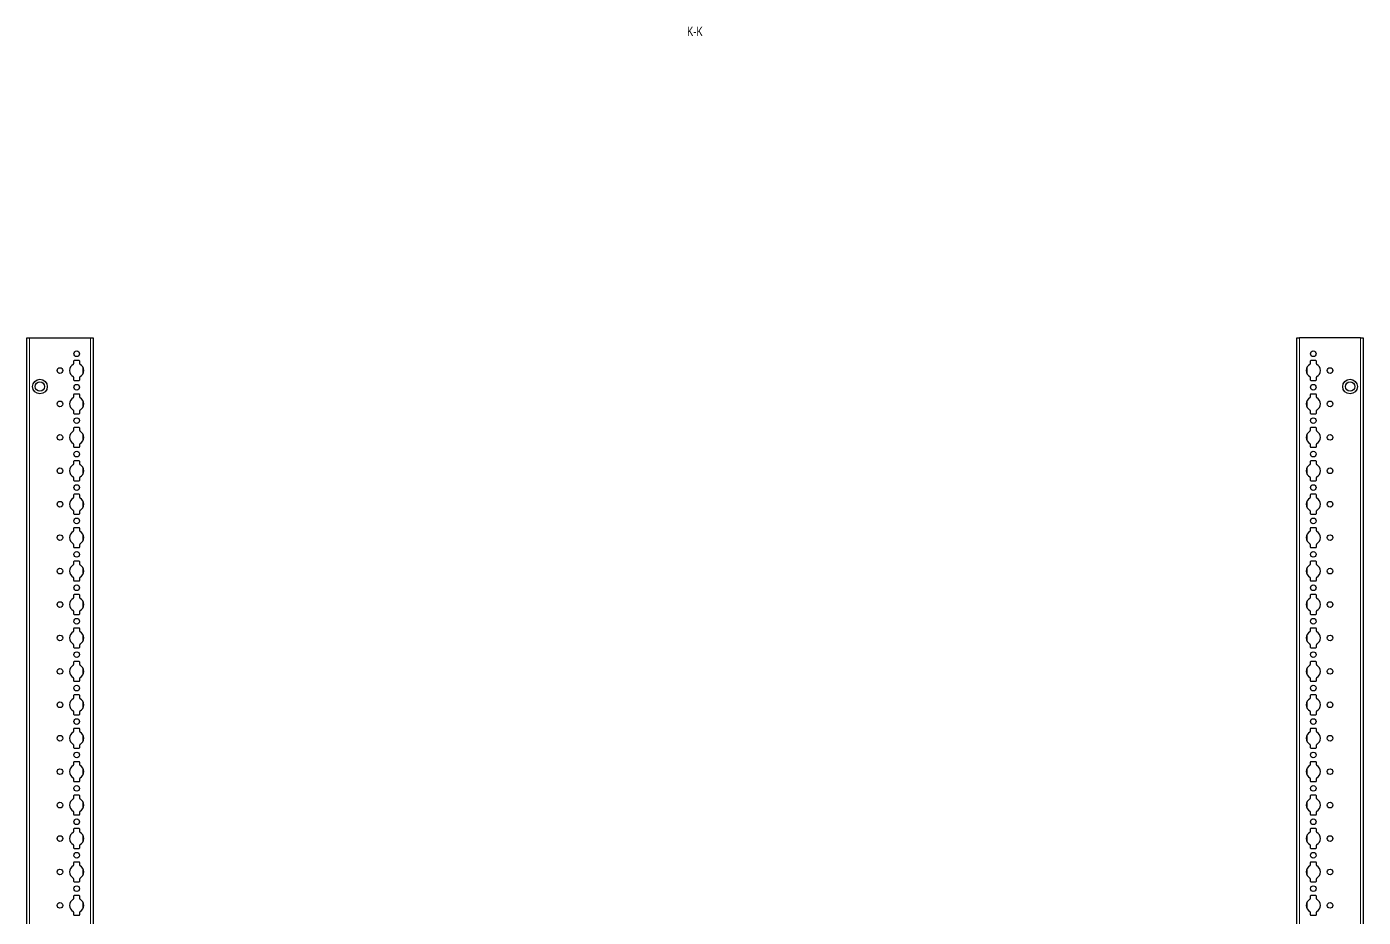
# Model space of a CAD drawing. Header units: millimetres. Extents: x -199 to 4221, y -2447 to 1507.
# Drawn here: x 3221 to 4221, y -186 to 480 of the extents above; entities that cross this region are included whole.
import ezdxf

# ---------------------------------------------------------------- set-up
doc = ezdxf.new("R2010")
doc.units = ezdxf.units.MM
doc.layers.add('FORMAT', color=7, linetype='Continuous')
doc.styles.add('SLDTEXTSTYLE0', font='TXT', dxfattribs={"width": 0.75})

msp = doc.modelspace()

# ---------------------------------------------------------------- linework, layer by layer
at = {"color": 7, "linetype": 'Continuous', "lineweight": 25}
for p, q in [((3221.38, -851.79), (3221.38, 247.21)), ((3221.38, 247.21), (3223.38, 247.21)), ((3223.38, 247.21), (3269.08, 247.21)), ((3269.08, 247.21), (3271.08, 247.21)), ((3271.08, 247.21), (3271.08, -851.79)), ((4171.08, -851.79), (4171.08, 247.21)), ((4171.08, 247.21), (4173.08, 247.21)), ((4218.78, 247.21), (4173.08, 247.21)), ((4218.78, 247.21), (4220.78, 247.21)), ((4220.78, 247.21), (4220.78, -851.79)), ((3260.53, 230.11), (3256.93, 230.11)), ((4185.23, 230.11), (4181.63, 230.11)), ((3256.43, 229.61), (3256.43, 227.73)), ((3261.03, 227.73), (3261.03, 229.61)), ((4181.13, 229.61), (4181.13, 227.73)), ((4185.73, 227.73), (4185.73, 229.61)), ((3256.43, 217.68), (3256.43, 215.81)), ((3256.93, 215.31), (3260.53, 215.31)), ((3261.03, 215.81), (3261.03, 217.68)), ((4181.13, 217.68), (4181.13, 215.81)), ((4181.63, 215.31), (4185.23, 215.31)), ((4185.73, 215.81), (4185.73, 217.68)), ((3256.43, 204.61), (3256.43, 202.73)), ((3260.53, 205.11), (3256.93, 205.11)), ((3261.03, 202.73), (3261.03, 204.61)), ((4181.13, 204.61), (4181.13, 202.73)), ((4185.23, 205.11), (4181.63, 205.11)), ((4185.73, 202.73), (4185.73, 204.61)), ((3256.43, 192.68), (3256.43, 190.81)), ((3256.93, 190.31), (3260.53, 190.31)), ((3261.03, 190.81), (3261.03, 192.68)), ((4181.13, 192.68), (4181.13, 190.81)), ((4181.63, 190.31), (4185.23, 190.31)), ((4185.73, 190.81), (4185.73, 192.68)), ((3260.53, 180.11), (3256.93, 180.11)), ((4185.23, 180.11), (4181.63, 180.11)), ((3256.43, 179.61), (3256.43, 177.73)), ((3261.03, 177.73), (3261.03, 179.61)), ((4181.13, 179.61), (4181.13, 177.73)), ((4185.73, 177.73), (4185.73, 179.61)), ((3256.43, 167.68), (3256.43, 165.81)), ((3256.93, 165.31), (3260.53, 165.31)), ((3261.03, 165.81), (3261.03, 167.68)), ((4181.13, 167.68), (4181.13, 165.81)), ((4181.63, 165.31), (4185.23, 165.31)), ((4185.73, 165.81), (4185.73, 167.68)), ((3256.43, 154.61), (3256.43, 152.73)), ((3260.53, 155.11), (3256.93, 155.11)), ((3261.03, 152.73), (3261.03, 154.61)), ((4181.13, 154.61), (4181.13, 152.73)), ((4185.23, 155.11), (4181.63, 155.11)), ((4185.73, 152.73), (4185.73, 154.61)), ((3256.43, 142.68), (3256.43, 140.81)), ((3256.93, 140.31), (3260.53, 140.31)), ((3261.03, 140.81), (3261.03, 142.68)), ((4181.13, 142.68), (4181.13, 140.81)), ((4181.63, 140.31), (4185.23, 140.31)), ((4185.73, 140.81), (4185.73, 142.68)), ((3260.53, 130.11), (3256.93, 130.11)), ((4185.23, 130.11), (4181.63, 130.11)), ((3256.43, 129.61), (3256.43, 127.73)), ((3261.03, 127.73), (3261.03, 129.61)), ((4181.13, 129.61), (4181.13, 127.73)), ((4185.73, 127.73), (4185.73, 129.61)), ((3256.43, 117.68), (3256.43, 115.81)), ((3256.93, 115.31), (3260.53, 115.31)), ((3261.03, 115.81), (3261.03, 117.68)), ((4181.13, 117.68), (4181.13, 115.81)), ((4181.63, 115.31), (4185.23, 115.31)), ((4185.73, 115.81), (4185.73, 117.68)), ((3256.43, 104.61), (3256.43, 102.73)), ((3260.53, 105.11), (3256.93, 105.11)), ((3261.03, 102.73), (3261.03, 104.61)), ((4181.13, 104.61), (4181.13, 102.73)), ((4185.23, 105.11), (4181.63, 105.11)), ((4185.73, 102.73), (4185.73, 104.61)), ((3256.43, 92.68), (3256.43, 90.81)), ((3256.93, 90.31), (3260.53, 90.31)), ((3261.03, 90.81), (3261.03, 92.68)), ((4181.13, 92.68), (4181.13, 90.81)), ((4181.63, 90.31), (4185.23, 90.31)), ((4185.73, 90.81), (4185.73, 92.68)), ((3260.53, 80.11), (3256.93, 80.11)), ((4185.23, 80.11), (4181.63, 80.11)), ((3256.43, 79.61), (3256.43, 77.73)), ((3261.03, 77.73), (3261.03, 79.61)), ((4181.13, 79.61), (4181.13, 77.73)), ((4185.73, 77.73), (4185.73, 79.61)), ((3256.43, 67.68), (3256.43, 65.81)), ((3256.93, 65.31), (3260.53, 65.31)), ((3261.03, 65.81), (3261.03, 67.68)), ((4181.13, 67.68), (4181.13, 65.81)), ((4181.63, 65.31), (4185.23, 65.31)), ((4185.73, 65.81), (4185.73, 67.68)), ((3256.43, 54.61), (3256.43, 52.73)), ((3260.53, 55.11), (3256.93, 55.11)), ((3261.03, 52.73), (3261.03, 54.61)), ((4181.13, 54.61), (4181.13, 52.73)), ((4185.23, 55.11), (4181.63, 55.11)), ((4185.73, 52.73), (4185.73, 54.61)), ((3256.43, 42.68), (3256.43, 40.81)), ((3256.93, 40.31), (3260.53, 40.31)), ((3261.03, 40.81), (3261.03, 42.68)), ((4181.13, 42.68), (4181.13, 40.81)), ((4181.63, 40.31), (4185.23, 40.31)), ((4185.73, 40.81), (4185.73, 42.68)), ((3260.53, 30.11), (3256.93, 30.11)), ((4185.23, 30.11), (4181.63, 30.11)), ((3256.43, 29.61), (3256.43, 27.73)), ((3261.03, 27.73), (3261.03, 29.61)), ((4181.13, 29.61), (4181.13, 27.73)), ((4185.73, 27.73), (4185.73, 29.61)), ((3256.43, 17.68), (3256.43, 15.81)), ((3256.93, 15.31), (3260.53, 15.31)), ((3261.03, 15.81), (3261.03, 17.68)), ((4181.13, 17.68), (4181.13, 15.81)), ((4181.63, 15.31), (4185.23, 15.31)), ((4185.73, 15.81), (4185.73, 17.68)), ((3256.43, 4.61), (3256.43, 2.73)), ((3260.53, 5.11), (3256.93, 5.11)), ((3261.03, 2.73), (3261.03, 4.61)), ((4181.13, 4.61), (4181.13, 2.73)), ((4185.23, 5.11), (4181.63, 5.11)), ((4185.73, 2.73), (4185.73, 4.61)), ((3256.43, -7.32), (3256.43, -9.19)), ((3256.93, -9.69), (3260.53, -9.69)), ((3261.03, -9.19), (3261.03, -7.32)), ((4181.13, -7.32), (4181.13, -9.19)), ((4181.63, -9.69), (4185.23, -9.69)), ((4185.73, -9.19), (4185.73, -7.32)), ((3260.53, -19.89), (3256.93, -19.89)), ((4185.23, -19.89), (4181.63, -19.89)), ((3256.43, -20.39), (3256.43, -22.27)), ((3261.03, -22.27), (3261.03, -20.39)), ((4181.13, -20.39), (4181.13, -22.27)), ((4185.73, -22.27), (4185.73, -20.39)), ((3256.43, -32.32), (3256.43, -34.19)), ((3256.93, -34.69), (3260.53, -34.69)), ((3261.03, -34.19), (3261.03, -32.32)), ((4181.13, -32.32), (4181.13, -34.19)), ((4181.63, -34.69), (4185.23, -34.69)), ((4185.73, -34.19), (4185.73, -32.32)), ((3256.43, -45.39), (3256.43, -47.27)), ((3260.53, -44.89), (3256.93, -44.89)), ((3261.03, -47.27), (3261.03, -45.39)), ((4181.13, -45.39), (4181.13, -47.27)), ((4185.23, -44.89), (4181.63, -44.89)), ((4185.73, -47.27), (4185.73, -45.39)), ((3256.43, -57.32), (3256.43, -59.19)), ((3256.93, -59.69), (3260.53, -59.69)), ((3261.03, -59.19), (3261.03, -57.32)), ((4181.13, -57.32), (4181.13, -59.19)), ((4181.63, -59.69), (4185.23, -59.69)), ((4185.73, -59.19), (4185.73, -57.32)), ((3260.53, -69.89), (3256.93, -69.89)), ((4185.23, -69.89), (4181.63, -69.89)), ((3256.43, -70.39), (3256.43, -72.27)), ((3261.03, -72.27), (3261.03, -70.39)), ((4181.13, -70.39), (4181.13, -72.27)), ((4185.73, -72.27), (4185.73, -70.39)), ((3256.43, -82.32), (3256.43, -84.19)), ((3256.93, -84.69), (3260.53, -84.69)), ((3261.03, -84.19), (3261.03, -82.32)), ((4181.13, -82.32), (4181.13, -84.19)), ((4181.63, -84.69), (4185.23, -84.69)), ((4185.73, -84.19), (4185.73, -82.32)), ((3256.43, -95.39), (3256.43, -97.27)), ((3260.53, -94.89), (3256.93, -94.89)), ((3261.03, -97.27), (3261.03, -95.39)), ((4181.13, -95.39), (4181.13, -97.27)), ((4185.23, -94.89), (4181.63, -94.89)), ((4185.73, -97.27), (4185.73, -95.39)), ((3256.43, -107.32), (3256.43, -109.19)), ((3256.93, -109.69), (3260.53, -109.69)), ((3261.03, -109.19), (3261.03, -107.32)), ((4181.13, -107.32), (4181.13, -109.19)), ((4181.63, -109.69), (4185.23, -109.69)), ((4185.73, -109.19), (4185.73, -107.32)), ((3260.53, -119.89), (3256.93, -119.89)), ((4185.23, -119.89), (4181.63, -119.89)), ((3256.43, -120.39), (3256.43, -122.27)), ((3261.03, -122.27), (3261.03, -120.39)), ((4181.13, -120.39), (4181.13, -122.27)), ((4185.73, -122.27), (4185.73, -120.39)), ((3256.43, -132.32), (3256.43, -134.19)), ((3256.93, -134.69), (3260.53, -134.69)), ((3261.03, -134.19), (3261.03, -132.32)), ((4181.13, -132.32), (4181.13, -134.19)), ((4181.63, -134.69), (4185.23, -134.69)), ((4185.73, -134.19), (4185.73, -132.32)), ((3256.43, -145.39), (3256.43, -147.27)), ((3260.53, -144.89), (3256.93, -144.89)), ((3261.03, -147.27), (3261.03, -145.39)), ((4181.13, -145.39), (4181.13, -147.27)), ((4185.23, -144.89), (4181.63, -144.89)), ((4185.73, -147.27), (4185.73, -145.39)), ((3256.43, -157.32), (3256.43, -159.19)), ((3256.93, -159.69), (3260.53, -159.69)), ((3261.03, -159.19), (3261.03, -157.32)), ((4181.13, -157.32), (4181.13, -159.19)), ((4181.63, -159.69), (4185.23, -159.69)), ((4185.73, -159.19), (4185.73, -157.32)), ((3260.53, -169.89), (3256.93, -169.89)), ((4185.23, -169.89), (4181.63, -169.89)), ((3256.43, -170.39), (3256.43, -172.27)), ((3261.03, -172.27), (3261.03, -170.39)), ((4181.13, -170.39), (4181.13, -172.27)), ((4185.73, -172.27), (4185.73, -170.39)), ((3256.43, -182.32), (3256.43, -184.19)), ((3256.93, -184.69), (3260.53, -184.69)), ((3261.03, -184.19), (3261.03, -182.32)), ((4181.13, -182.32), (4181.13, -184.19)), ((4181.63, -184.69), (4185.23, -184.69)), ((4185.73, -184.19), (4185.73, -182.32))]:
    msp.add_line(p, q, dxfattribs=at)
at = {"color": 8, "linetype": 'Continuous', "lineweight": 18}
for p, q in [((3223.38, 247.21), (3223.38, -851.79)), ((3269.08, -851.79), (3269.08, 247.21)), ((4173.08, 247.21), (4173.08, -851.79)), ((4218.78, -851.79), (4218.78, 247.21)), ((3263.23, 220), (3263.23, 225.41)), ((4178.93, 225.41), (4178.93, 220)), ((3263.23, 195), (3263.23, 200.41)), ((4178.93, 200.41), (4178.93, 195)), ((3263.23, 170), (3263.23, 175.41)), ((4178.93, 175.41), (4178.93, 170)), ((3263.23, 145), (3263.23, 150.41)), ((4178.93, 150.41), (4178.93, 145)), ((3263.23, 120), (3263.23, 125.41)), ((4178.93, 125.41), (4178.93, 120)), ((3263.23, 95), (3263.23, 100.41)), ((4178.93, 100.41), (4178.93, 95)), ((3263.23, 70), (3263.23, 75.41)), ((4178.93, 75.41), (4178.93, 70)), ((3263.23, 45), (3263.23, 50.41)), ((4178.93, 50.41), (4178.93, 45)), ((3263.23, 20), (3263.23, 25.41)), ((4178.93, 25.41), (4178.93, 20)), ((3263.23, -5), (3263.23, 0.41)), ((4178.93, 0.41), (4178.93, -5)), ((3263.23, -30), (3263.23, -24.59)), ((4178.93, -24.59), (4178.93, -30)), ((3263.23, -55), (3263.23, -49.59)), ((4178.93, -49.59), (4178.93, -55)), ((3263.23, -80), (3263.23, -74.59)), ((4178.93, -74.59), (4178.93, -80)), ((3263.23, -105), (3263.23, -99.59)), ((4178.93, -99.59), (4178.93, -105)), ((3263.23, -130), (3263.23, -124.59)), ((4178.93, -124.59), (4178.93, -130)), ((3263.23, -155), (3263.23, -149.59)), ((4178.93, -149.59), (4178.93, -155)), ((3263.23, -180), (3263.23, -174.59)), ((4178.93, -174.59), (4178.93, -180))]:
    msp.add_line(p, q, dxfattribs=at)
at = {"color": 7, "linetype": 'Continuous', "lineweight": 25}
for centre, radius in [((3258.73, 235.21), 2.12), ((4183.43, 235.21), 2.12), ((3246.23, 222.71), 2.12), ((4195.93, 222.71), 2.12), ((3231.23, 210.71), 5.5), ((3231.23, 210.71), 3.5), ((3258.73, 210.21), 2.12), ((4183.43, 210.21), 2.12), ((4210.93, 210.71), 5.5), ((4210.93, 210.71), 3.5), ((3246.23, 197.71), 2.12), ((4195.93, 197.71), 2.12), ((3258.73, 185.21), 2.12), ((4183.43, 185.21), 2.12), ((3246.23, 172.71), 2.12), ((4195.93, 172.71), 2.12), ((3258.73, 160.21), 2.12), ((4183.43, 160.21), 2.12), ((3246.23, 147.71), 2.12), ((4195.93, 147.71), 2.12), ((3258.73, 135.21), 2.12), ((4183.43, 135.21), 2.12), ((3246.23, 122.71), 2.12), ((4195.93, 122.71), 2.12), ((3258.73, 110.21), 2.12), ((4183.43, 110.21), 2.12), ((3246.23, 97.71), 2.12), ((4195.93, 97.71), 2.12), ((3258.73, 85.21), 2.12), ((4183.43, 85.21), 2.12), ((3246.23, 72.71), 2.12), ((4195.93, 72.71), 2.12), ((3258.73, 60.21), 2.12), ((4183.43, 60.21), 2.12), ((3246.23, 47.71), 2.12), ((4195.93, 47.71), 2.12), ((3258.73, 35.21), 2.12), ((4183.43, 35.21), 2.12), ((3246.23, 22.71), 2.12), ((4195.93, 22.71), 2.12), ((3258.73, 10.21), 2.12), ((4183.43, 10.21), 2.12), ((3246.23, -2.29), 2.12), ((4195.93, -2.29), 2.12), ((3258.73, -14.79), 2.12), ((4183.43, -14.79), 2.12), ((3246.23, -27.29), 2.12), ((4195.93, -27.29), 2.12), ((3258.73, -39.79), 2.12), ((4183.43, -39.79), 2.12), ((3246.23, -52.29), 2.12), ((4195.93, -52.29), 2.12), ((3258.73, -64.79), 2.12), ((4183.43, -64.79), 2.12), ((3246.23, -77.29), 2.12), ((4195.93, -77.29), 2.12), ((3258.73, -89.79), 2.12), ((4183.43, -89.79), 2.12), ((3246.23, -102.29), 2.12), ((4195.93, -102.29), 2.12), ((3258.73, -114.79), 2.12), ((4183.43, -114.79), 2.12), ((3246.23, -127.29), 2.12), ((4195.93, -127.29), 2.12), ((3258.73, -139.79), 2.12), ((4183.43, -139.79), 2.12), ((3246.23, -152.29), 2.12), ((4195.93, -152.29), 2.12), ((3258.73, -164.79), 2.12), ((4183.43, -164.79), 2.12), ((3246.23, -177.29), 2.12), ((4195.93, -177.29), 2.12)]:
    msp.add_circle(centre, radius, dxfattribs=at)
for centre, radius, start, end in [((3256.93, 229.61), 0.5, 90, 180), ((3260.53, 229.61), 0.5, 0, 90), ((4181.63, 229.61), 0.5, 90, 180), ((4185.23, 229.61), 0.5, 360, 90), ((3258.73, 222.71), 5.25, 119.14074, 240.85926), ((3255.93, 227.73), 0.5, 299.14074, 0), ((3261.53, 227.73), 0.5, 180, 240.85926), ((3258.73, 222.71), 5.25, 299.14074, 60.85926), ((4183.43, 222.71), 5.25, 119.14074, 240.85926), ((4180.63, 227.73), 0.5, 299.14074, 0), ((4186.23, 227.73), 0.5, 180, 240.85926), ((4183.43, 222.71), 5.25, 299.14074, 60.85926), ((3255.93, 217.68), 0.5, 0, 60.85926), ((3256.93, 215.81), 0.5, 180, 270), ((3260.53, 215.81), 0.5, 270, 0), ((3261.53, 217.68), 0.5, 119.14074, 180), ((4180.63, 217.68), 0.5, 0, 60.85926), ((4181.63, 215.81), 0.5, 180, 270), ((4185.23, 215.81), 0.5, 270, 0), ((4186.23, 217.68), 0.5, 119.14074, 180), ((3258.73, 197.71), 5.25, 119.14074, 240.85926), ((3255.93, 202.73), 0.5, 299.14074, 0), ((3256.93, 204.61), 0.5, 90, 180), ((3260.53, 204.61), 0.5, 0, 90), ((3261.53, 202.73), 0.5, 180, 240.85926), ((3258.73, 197.71), 5.25, 299.14074, 60.85926), ((4183.43, 197.71), 5.25, 119.14074, 240.85926), ((4180.63, 202.73), 0.5, 299.14074, 0), ((4181.63, 204.61), 0.5, 90, 180), ((4185.23, 204.61), 0.5, 0, 90), ((4186.23, 202.73), 0.5, 180, 240.85926), ((4183.43, 197.71), 5.25, 299.14074, 60.85926), ((3255.93, 192.68), 0.5, 0, 60.85926), ((3256.93, 190.81), 0.5, 180, 270), ((3260.53, 190.81), 0.5, 270, 0), ((3261.53, 192.68), 0.5, 119.14074, 180), ((4180.63, 192.68), 0.5, 0, 60.85926), ((4181.63, 190.81), 0.5, 180, 270), ((4185.23, 190.81), 0.5, 270, 0), ((4186.23, 192.68), 0.5, 119.14074, 180), ((3256.93, 179.61), 0.5, 90, 180), ((3260.53, 179.61), 0.5, 360, 90), ((4181.63, 179.61), 0.5, 90, 180), ((4185.23, 179.61), 0.5, 0, 90), ((3258.73, 172.71), 5.25, 119.14074, 240.85926), ((3255.93, 177.73), 0.5, 299.14074, 0), ((3261.53, 177.73), 0.5, 180, 240.85926), ((3258.73, 172.71), 5.25, 299.14074, 60.85926), ((4183.43, 172.71), 5.25, 119.14074, 240.85926), ((4180.63, 177.73), 0.5, 299.14074, 0), ((4186.23, 177.73), 0.5, 180, 240.85926), ((4183.43, 172.71), 5.25, 299.14074, 60.85926), ((3255.93, 167.68), 0.5, 0, 60.85926), ((3256.93, 165.81), 0.5, 180, 270), ((3260.53, 165.81), 0.5, 270, 0), ((3261.53, 167.68), 0.5, 119.14074, 180), ((4180.63, 167.68), 0.5, 0, 60.85926), ((4181.63, 165.81), 0.5, 180, 270), ((4185.23, 165.81), 0.5, 270, 0), ((4186.23, 167.68), 0.5, 119.14074, 180), ((3258.73, 147.71), 5.25, 119.14074, 240.85926), ((3255.93, 152.73), 0.5, 299.14074, 0), ((3256.93, 154.61), 0.5, 90, 180), ((3260.53, 154.61), 0.5, 360, 90), ((3261.53, 152.73), 0.5, 180, 240.85926), ((3258.73, 147.71), 5.25, 299.14074, 60.85926), ((4183.43, 147.71), 5.25, 119.14074, 240.85926), ((4180.63, 152.73), 0.5, 299.14074, 0), ((4181.63, 154.61), 0.5, 90, 180), ((4185.23, 154.61), 0.5, 0, 90), ((4186.23, 152.73), 0.5, 180, 240.85926), ((4183.43, 147.71), 5.25, 299.14074, 60.85926), ((3255.93, 142.68), 0.5, 0, 60.85926), ((3256.93, 140.81), 0.5, 180, 270), ((3260.53, 140.81), 0.5, 270, 0), ((3261.53, 142.68), 0.5, 119.14074, 180), ((4180.63, 142.68), 0.5, 0, 60.85926), ((4181.63, 140.81), 0.5, 180, 270), ((4185.23, 140.81), 0.5, 270, 0), ((4186.23, 142.68), 0.5, 119.14074, 180), ((3256.93, 129.61), 0.5, 90, 180), ((3260.53, 129.61), 0.5, 0, 90), ((4181.63, 129.61), 0.5, 90, 180), ((4185.23, 129.61), 0.5, 0, 90), ((3258.73, 122.71), 5.25, 119.14074, 240.85926), ((3255.93, 127.73), 0.5, 299.14074, 0), ((3261.53, 127.73), 0.5, 180, 240.85926), ((3258.73, 122.71), 5.25, 299.14074, 60.85926), ((4183.43, 122.71), 5.25, 119.14074, 240.85926), ((4180.63, 127.73), 0.5, 299.14074, 0), ((4186.23, 127.73), 0.5, 180, 240.85926), ((4183.43, 122.71), 5.25, 299.14074, 60.85926), ((3255.93, 117.68), 0.5, 0, 60.85926), ((3256.93, 115.81), 0.5, 180, 270), ((3260.53, 115.81), 0.5, 270, 0), ((3261.53, 117.68), 0.5, 119.14074, 180), ((4180.63, 117.68), 0.5, 0, 60.85926), ((4181.63, 115.81), 0.5, 180, 270), ((4185.23, 115.81), 0.5, 270, 0), ((4186.23, 117.68), 0.5, 119.14074, 180), ((3258.73, 97.71), 5.25, 119.14074, 240.85926), ((3255.93, 102.73), 0.5, 299.14074, 0), ((3256.93, 104.61), 0.5, 90, 180), ((3260.53, 104.61), 0.5, 0, 90), ((3261.53, 102.73), 0.5, 180, 240.85926), ((3258.73, 97.71), 5.25, 299.14074, 60.85926), ((4183.43, 97.71), 5.25, 119.14074, 240.85926), ((4180.63, 102.73), 0.5, 299.14074, 0), ((4181.63, 104.61), 0.5, 90, 180), ((4185.23, 104.61), 0.5, 0, 90), ((4186.23, 102.73), 0.5, 180, 240.85926), ((4183.43, 97.71), 5.25, 299.14074, 60.85926), ((3255.93, 92.68), 0.5, 0, 60.85926), ((3256.93, 90.81), 0.5, 180, 270), ((3260.53, 90.81), 0.5, 270, 0), ((3261.53, 92.68), 0.5, 119.14074, 180), ((4180.63, 92.68), 0.5, 0, 60.85926), ((4181.63, 90.81), 0.5, 180, 270), ((4185.23, 90.81), 0.5, 270, 0), ((4186.23, 92.68), 0.5, 119.14074, 180), ((3256.93, 79.61), 0.5, 90, 180), ((3260.53, 79.61), 0.5, 0, 90), ((4181.63, 79.61), 0.5, 90, 180), ((4185.23, 79.61), 0.5, 0, 90), ((3258.73, 72.71), 5.25, 119.14074, 240.85926), ((3255.93, 77.73), 0.5, 299.14074, 0), ((3261.53, 77.73), 0.5, 180, 240.85926), ((3258.73, 72.71), 5.25, 299.14074, 60.85926), ((4183.43, 72.71), 5.25, 119.14074, 240.85926), ((4180.63, 77.73), 0.5, 299.14074, 0), ((4186.23, 77.73), 0.5, 180, 240.85926), ((4183.43, 72.71), 5.25, 299.14074, 60.85926), ((3255.93, 67.68), 0.5, 0, 60.85926), ((3256.93, 65.81), 0.5, 180, 270), ((3260.53, 65.81), 0.5, 270, 0), ((3261.53, 67.68), 0.5, 119.14074, 180), ((4180.63, 67.68), 0.5, 0, 60.85926), ((4181.63, 65.81), 0.5, 180, 270), ((4185.23, 65.81), 0.5, 270, 0), ((4186.23, 67.68), 0.5, 119.14074, 180), ((3258.73, 47.71), 5.25, 119.14074, 240.85926), ((3255.93, 52.73), 0.5, 299.14074, 0), ((3256.93, 54.61), 0.5, 90, 180), ((3260.53, 54.61), 0.5, 0, 90), ((3261.53, 52.73), 0.5, 180, 240.85926), ((3258.73, 47.71), 5.25, 299.14074, 60.85926), ((4183.43, 47.71), 5.25, 119.14074, 240.85926), ((4180.63, 52.73), 0.5, 299.14074, 0), ((4181.63, 54.61), 0.5, 90, 180), ((4185.23, 54.61), 0.5, 360, 90), ((4186.23, 52.73), 0.5, 180, 240.85926), ((4183.43, 47.71), 5.25, 299.14074, 60.85926), ((3255.93, 42.68), 0.5, 0, 60.85926), ((3256.93, 40.81), 0.5, 180, 270), ((3260.53, 40.81), 0.5, 270, 0), ((3261.53, 42.68), 0.5, 119.14074, 180), ((4180.63, 42.68), 0.5, 0, 60.85926), ((4181.63, 40.81), 0.5, 180, 270), ((4185.23, 40.81), 0.5, 270, 0), ((4186.23, 42.68), 0.5, 119.14074, 180), ((3256.93, 29.61), 0.5, 90, 180), ((3260.53, 29.61), 0.5, 0, 90), ((4181.63, 29.61), 0.5, 90, 180), ((4185.23, 29.61), 0.5, 0, 90), ((3258.73, 22.71), 5.25, 119.14074, 240.85926), ((3255.93, 27.73), 0.5, 299.14074, 0), ((3261.53, 27.73), 0.5, 180, 240.85926), ((3258.73, 22.71), 5.25, 299.14074, 60.85926), ((4183.43, 22.71), 5.25, 119.14074, 240.85926), ((4180.63, 27.73), 0.5, 299.14074, 0), ((4186.23, 27.73), 0.5, 180, 240.85926), ((4183.43, 22.71), 5.25, 299.14074, 60.85926), ((3255.93, 17.68), 0.5, 0, 60.85926), ((3256.93, 15.81), 0.5, 180, 270), ((3260.53, 15.81), 0.5, 270, 0), ((3261.53, 17.68), 0.5, 119.14074, 180), ((4180.63, 17.68), 0.5, 0, 60.85926), ((4181.63, 15.81), 0.5, 180, 270), ((4185.23, 15.81), 0.5, 270, 0), ((4186.23, 17.68), 0.5, 119.14074, 180), ((3258.73, -2.29), 5.25, 119.14074, 240.85926), ((3255.93, 2.73), 0.5, 299.14074, 0), ((3256.93, 4.61), 0.5, 90, 180), ((3260.53, 4.61), 0.5, 0, 90), ((3261.53, 2.73), 0.5, 180, 240.85926), ((3258.73, -2.29), 5.25, 299.14074, 60.85926), ((4183.43, -2.29), 5.25, 119.14074, 240.85926), ((4180.63, 2.73), 0.5, 299.14074, 0), ((4181.63, 4.61), 0.5, 90, 180), ((4185.23, 4.61), 0.5, 0, 90), ((4186.23, 2.73), 0.5, 180, 240.85926), ((4183.43, -2.29), 5.25, 299.14074, 60.85926), ((3255.93, -7.32), 0.5, 0, 60.85926), ((3256.93, -9.19), 0.5, 180, 270), ((3260.53, -9.19), 0.5, 270, 0), ((3261.53, -7.32), 0.5, 119.14074, 180), ((4180.63, -7.32), 0.5, 0, 60.85926), ((4181.63, -9.19), 0.5, 180, 270), ((4185.23, -9.19), 0.5, 270, 0), ((4186.23, -7.32), 0.5, 119.14074, 180), ((3256.93, -20.39), 0.5, 90, 180), ((3260.53, -20.39), 0.5, 0, 90), ((4181.63, -20.39), 0.5, 90, 180), ((4185.23, -20.39), 0.5, 0, 90), ((3258.73, -27.29), 5.25, 119.14074, 240.85926), ((3255.93, -22.27), 0.5, 299.14074, 0), ((3261.53, -22.27), 0.5, 180, 240.85926), ((3258.73, -27.29), 5.25, 299.14074, 60.85926), ((4183.43, -27.29), 5.25, 119.14074, 240.85926), ((4180.63, -22.27), 0.5, 299.14074, 0), ((4186.23, -22.27), 0.5, 180, 240.85926), ((4183.43, -27.29), 5.25, 299.14074, 60.85926), ((3255.93, -32.32), 0.5, 0, 60.85926), ((3256.93, -34.19), 0.5, 180, 270), ((3260.53, -34.19), 0.5, 270, 0), ((3261.53, -32.32), 0.5, 119.14074, 180), ((4180.63, -32.32), 0.5, 0, 60.85926), ((4181.63, -34.19), 0.5, 180, 270), ((4185.23, -34.19), 0.5, 270, 0), ((4186.23, -32.32), 0.5, 119.14074, 180), ((3258.73, -52.29), 5.25, 119.14074, 240.85926), ((3255.93, -47.27), 0.5, 299.14074, 0), ((3256.93, -45.39), 0.5, 90, 180), ((3260.53, -45.39), 0.5, 0, 90), ((3261.53, -47.27), 0.5, 180, 240.85926), ((3258.73, -52.29), 5.25, 299.14074, 60.85926), ((4183.43, -52.29), 5.25, 119.14074, 240.85926), ((4180.63, -47.27), 0.5, 299.14074, 0), ((4181.63, -45.39), 0.5, 90, 180), ((4185.23, -45.39), 0.5, 0, 90), ((4186.23, -47.27), 0.5, 180, 240.85926), ((4183.43, -52.29), 5.25, 299.14074, 60.85926), ((3255.93, -57.32), 0.5, 0, 60.85926), ((3256.93, -59.19), 0.5, 180, 270), ((3260.53, -59.19), 0.5, 270, 0), ((3261.53, -57.32), 0.5, 119.14074, 180), ((4180.63, -57.32), 0.5, 0, 60.85926), ((4181.63, -59.19), 0.5, 180, 270), ((4185.23, -59.19), 0.5, 270, 0), ((4186.23, -57.32), 0.5, 119.14074, 180), ((3256.93, -70.39), 0.5, 90, 180), ((3260.53, -70.39), 0.5, 0, 90), ((4181.63, -70.39), 0.5, 90, 180), ((4185.23, -70.39), 0.5, 0, 90), ((3258.73, -77.29), 5.25, 119.14074, 240.85926), ((3255.93, -72.27), 0.5, 299.14074, 0), ((3261.53, -72.27), 0.5, 180, 240.85926), ((3258.73, -77.29), 5.25, 299.14074, 60.85926), ((4183.43, -77.29), 5.25, 119.14074, 240.85926), ((4180.63, -72.27), 0.5, 299.14074, 0), ((4186.23, -72.27), 0.5, 180, 240.85926), ((4183.43, -77.29), 5.25, 299.14074, 60.85926), ((3255.93, -82.32), 0.5, 0, 60.85926), ((3256.93, -84.19), 0.5, 180, 270), ((3260.53, -84.19), 0.5, 270, 0), ((3261.53, -82.32), 0.5, 119.14074, 180), ((4180.63, -82.32), 0.5, 0, 60.85926), ((4181.63, -84.19), 0.5, 180, 270), ((4185.23, -84.19), 0.5, 270, 0), ((4186.23, -82.32), 0.5, 119.14074, 180), ((3258.73, -102.29), 5.25, 119.14074, 240.85926), ((3255.93, -97.27), 0.5, 299.14074, 0), ((3256.93, -95.39), 0.5, 90, 180), ((3260.53, -95.39), 0.5, 0, 90), ((3261.53, -97.27), 0.5, 180, 240.85926), ((3258.73, -102.29), 5.25, 299.14074, 60.85926), ((4183.43, -102.29), 5.25, 119.14074, 240.85926), ((4180.63, -97.27), 0.5, 299.14074, 0), ((4181.63, -95.39), 0.5, 90, 180), ((4185.23, -95.39), 0.5, 0, 90), ((4186.23, -97.27), 0.5, 180, 240.85926), ((4183.43, -102.29), 5.25, 299.14074, 60.85926), ((3255.93, -107.32), 0.5, 0, 60.85926), ((3256.93, -109.19), 0.5, 180, 270), ((3260.53, -109.19), 0.5, 270, 0), ((3261.53, -107.32), 0.5, 119.14074, 180), ((4180.63, -107.32), 0.5, 0, 60.85926), ((4181.63, -109.19), 0.5, 180, 270), ((4185.23, -109.19), 0.5, 270, 0), ((4186.23, -107.32), 0.5, 119.14074, 180), ((3256.93, -120.39), 0.5, 90, 180), ((3260.53, -120.39), 0.5, 0, 90), ((4181.63, -120.39), 0.5, 90, 180), ((4185.23, -120.39), 0.5, 0, 90), ((3258.73, -127.29), 5.25, 119.14074, 240.85926), ((3255.93, -122.27), 0.5, 299.14074, 0), ((3261.53, -122.27), 0.5, 180, 240.85926), ((3258.73, -127.29), 5.25, 299.14074, 60.85926), ((4183.43, -127.29), 5.25, 119.14074, 240.85926), ((4180.63, -122.27), 0.5, 299.14074, 0), ((4186.23, -122.27), 0.5, 180, 240.85926), ((4183.43, -127.29), 5.25, 299.14074, 60.85926), ((3255.93, -132.32), 0.5, 0, 60.85926), ((3256.93, -134.19), 0.5, 180, 270), ((3260.53, -134.19), 0.5, 270, 0), ((3261.53, -132.32), 0.5, 119.14074, 180), ((4180.63, -132.32), 0.5, 0, 60.85926), ((4181.63, -134.19), 0.5, 180, 270), ((4185.23, -134.19), 0.5, 270, 0), ((4186.23, -132.32), 0.5, 119.14074, 180), ((3258.73, -152.29), 5.25, 119.14074, 240.85926), ((3255.93, -147.27), 0.5, 299.14074, 0), ((3256.93, -145.39), 0.5, 90, 180), ((3260.53, -145.39), 0.5, 0, 90), ((3261.53, -147.27), 0.5, 180, 240.85926), ((3258.73, -152.29), 5.25, 299.14074, 60.85926), ((4183.43, -152.29), 5.25, 119.14074, 240.85926), ((4180.63, -147.27), 0.5, 299.14074, 0), ((4181.63, -145.39), 0.5, 90, 180), ((4185.23, -145.39), 0.5, 0, 90), ((4186.23, -147.27), 0.5, 180, 240.85926), ((4183.43, -152.29), 5.25, 299.14074, 60.85926), ((3255.93, -157.32), 0.5, 0, 60.85926), ((3256.93, -159.19), 0.5, 180, 270), ((3260.53, -159.19), 0.5, 270, 0), ((3261.53, -157.32), 0.5, 119.14074, 180), ((4180.63, -157.32), 0.5, 0, 60.85926), ((4181.63, -159.19), 0.5, 180, 270), ((4185.23, -159.19), 0.5, 270, 0), ((4186.23, -157.32), 0.5, 119.14074, 180), ((3256.93, -170.39), 0.5, 90, 180), ((3260.53, -170.39), 0.5, 0, 90), ((4181.63, -170.39), 0.5, 90, 180), ((4185.23, -170.39), 0.5, 0, 90), ((3258.73, -177.29), 5.25, 119.14074, 240.85926), ((3255.93, -172.27), 0.5, 299.14074, 0), ((3261.53, -172.27), 0.5, 180, 240.85926), ((3258.73, -177.29), 5.25, 299.14074, 60.85926), ((4183.43, -177.29), 5.25, 119.14074, 240.85926), ((4180.63, -172.27), 0.5, 299.14074, 0), ((4186.23, -172.27), 0.5, 180, 240.85926), ((4183.43, -177.29), 5.25, 299.14074, 60.85926), ((3255.93, -182.32), 0.5, 0, 60.85926), ((3256.93, -184.19), 0.5, 180, 270), ((3260.53, -184.19), 0.5, 270, 0), ((3261.53, -182.32), 0.5, 119.14074, 180), ((4180.63, -182.32), 0.5, 0, 60.85926), ((4181.63, -184.19), 0.5, 180, 270), ((4185.23, -184.19), 0.5, 270, 0), ((4186.23, -182.32), 0.5, 119.14074, 180)]:
    msp.add_arc(centre, radius, start, end, dxfattribs=at)

# ---------------------------------------------------------------- texts
at = {"layer": 'FORMAT', "insert": (3721.02, 479.8), "char_height": 7, "attachment_point": 2, "style": 'SLDTEXTSTYLE0'}
msp.add_mtext('K-K', dxfattribs=at)

doc.saveas('drawing.dxf')
